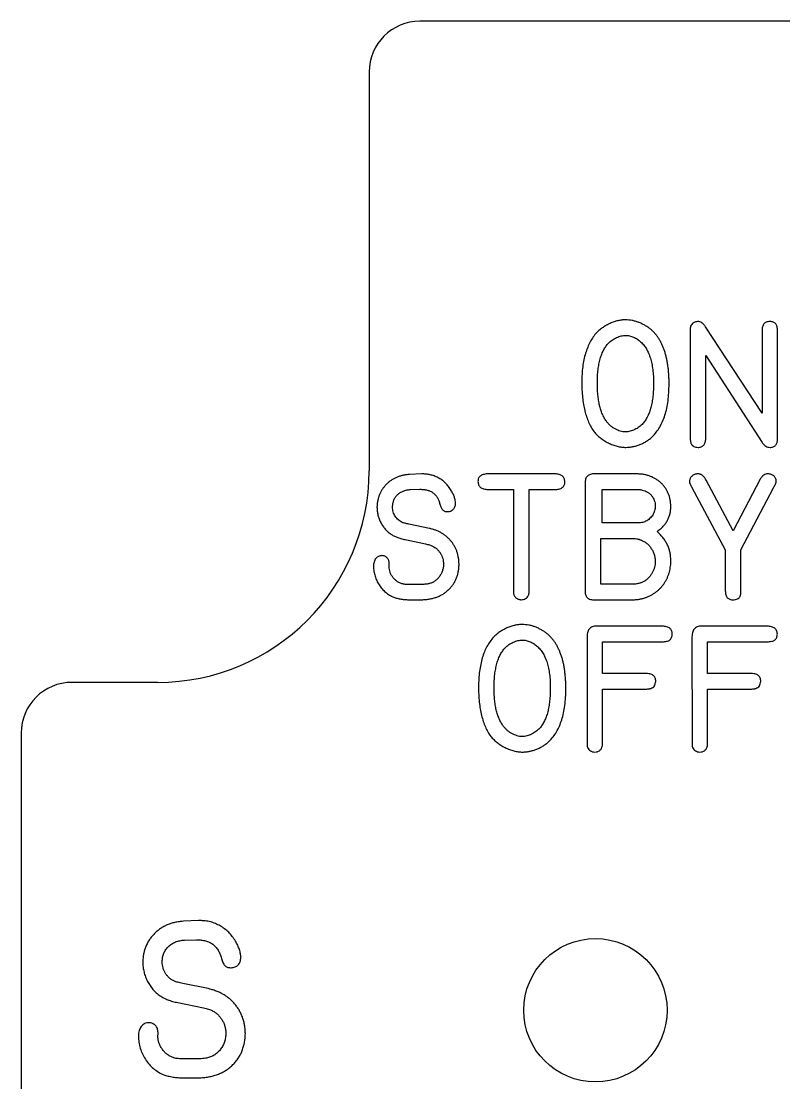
# Model space of a CAD drawing. Header units: inches. Extents: x 0.03 to 5.72, y 0.03 to 2.97.
# Drawn here: x 0.031 to 0.933, y 1.714 to 2.969 of the extents above; entities that cross this region are included whole.
import ezdxf

# ---------------------------------------------------------------- set-up
doc = ezdxf.new("R2010")
doc.units = ezdxf.units.IN
doc.header["$MEASUREMENT"] = 0

msp = doc.modelspace()

# ---------------------------------------------------------------- linework, layer by layer
at = {"color": 7, "linetype": 'Continuous', "lineweight": 25}
for p, q in [((5.2475, 2.9688), (0.5025, 2.9688)), ((0.4425, 2.9087), (0.4425, 2.4375)), ((0.7456, 2.6159), (0.7456, 2.6159)), ((0.7456, 2.5975), (0.7456, 2.5975)), ((0.8222, 2.6023), (0.8222, 2.4771)), ((0.907, 2.5055), (0.8403, 2.6075)), ((0.907, 2.6019), (0.907, 2.5055)), ((0.9254, 2.4755), (0.9254, 2.6027)), ((0.8406, 2.4757), (0.8406, 2.5737)), ((0.8406, 2.5737), (0.907, 2.471)), ((0.5047, 2.4338), (0.4903, 2.4331)), ((0.506, 2.4338), (0.5047, 2.4338)), ((0.6622, 2.4338), (0.5842, 2.4338)), ((0.7596, 2.4338), (0.7093, 2.4338)), ((0.6979, 2.4225), (0.6979, 2.2969)), ((0.8727, 2.3666), (0.8408, 2.4266)), ((0.9049, 2.4275), (0.8727, 2.3666)), ((0.4914, 2.4153), (0.5026, 2.4156)), ((0.5026, 2.4156), (0.5038, 2.4156)), ((0.5831, 2.4154), (0.6133, 2.4155)), ((0.6133, 2.4155), (0.6133, 2.2976)), ((0.6316, 2.2964), (0.6316, 2.4155)), ((0.6316, 2.4155), (0.6616, 2.4155)), ((0.718, 2.3759), (0.718, 2.4155)), ((0.718, 2.4155), (0.7576, 2.4155)), ((0.8233, 2.4193), (0.8238, 2.4184)), ((0.8238, 2.4184), (0.8636, 2.344)), ((0.8819, 2.344), (0.9206, 2.4175)), ((0.9206, 2.4175), (0.921, 2.4182)), ((0.5137, 2.3695), (0.4896, 2.3744)), ((0.758, 2.3759), (0.718, 2.3759)), ((0.4851, 2.3562), (0.5091, 2.3511)), ((0.7165, 2.3035), (0.7165, 2.3575)), ((0.7165, 2.3575), (0.7527, 2.3575)), ((0.8636, 2.344), (0.8636, 2.2955)), ((0.8819, 2.2962), (0.8819, 2.344)), ((0.4663, 2.3261), (0.4663, 2.3279)), ((0.5038, 2.3031), (0.4905, 2.3031)), ((0.7506, 2.3035), (0.7165, 2.3035)), ((0.4903, 2.2851), (0.5048, 2.2851)), ((0.7095, 2.2851), (0.7509, 2.2851)), ((0.6236, 2.2559), (0.6236, 2.2559)), ((0.7891, 2.2538), (0.7133, 2.2538)), ((0.9132, 2.2538), (0.8374, 2.2538)), ((0.6236, 2.2375), (0.6236, 2.2375)), ((0.7001, 2.2414), (0.7001, 2.1172)), ((0.7185, 2.198), (0.7185, 2.2355)), ((0.7185, 2.2355), (0.7891, 2.2355)), ((0.8242, 2.2414), (0.8243, 2.1172)), ((0.8426, 2.198), (0.8426, 2.2355)), ((0.8426, 2.2355), (0.9132, 2.2355)), ((0.7688, 2.198), (0.7185, 2.198)), ((0.8929, 2.198), (0.8426, 2.198)), ((0.1925, 2.1875), (0.0912, 2.1875)), ((0.7185, 2.1172), (0.7185, 2.1796)), ((0.7185, 2.1796), (0.7681, 2.1796)), ((0.8426, 2.1172), (0.8426, 2.1796)), ((0.8426, 2.1796), (0.8922, 2.1796)), ((0.0312, 2.1275), (0.0312, 0.8725)), ((0.2409, 1.906), (0.2229, 1.9052)), ((0.2426, 1.906), (0.2409, 1.906)), ((0.2244, 1.8829), (0.2384, 1.8832)), ((0.2384, 1.8832), (0.2398, 1.8832)), ((0.2523, 1.8256), (0.2221, 1.8318)), ((0.2165, 1.8091), (0.2466, 1.8027)), ((0.193, 1.7714), (0.193, 1.7736)), ((0.2399, 1.7426), (0.2232, 1.7426)), ((0.2229, 1.7202), (0.2411, 1.7202))]:
    msp.add_line(p, q, dxfattribs=at)
msp.add_circle((0.71, 1.8), 0.0847, dxfattribs=at)
for centre, radius, start, end in [((0.5025, 2.9087), 0.06, 90, 180), ((0.1925, 2.4375), 0.25, 270, 0), ((0.0912, 2.1275), 0.06, 90, 180)]:
    msp.add_arc(centre, radius, start, end, dxfattribs=at)
for points, knots in [([(0.7456, 2.6159), (0.7441, 2.6158), (0.7411, 2.6157), (0.7366, 2.6149), (0.732, 2.6136), (0.7275, 2.6118), (0.7231, 2.6096), (0.719, 2.6071), (0.7151, 2.6042), (0.7128, 2.6021), (0.7116, 2.601)], [0, 0, 0, 0, 0.1189, 0.238815, 0.363412, 0.491768, 0.621792, 0.748494, 0.874822, 1, 1, 1, 1]), ([(0.7752, 2.6049), (0.7741, 2.6057), (0.7719, 2.6074), (0.7684, 2.6095), (0.7648, 2.6114), (0.761, 2.613), (0.7572, 2.6143), (0.7533, 2.6152), (0.7495, 2.6157), (0.7469, 2.6158), (0.7456, 2.6159)], [0, 0, 0, 0, 0.128897, 0.256024, 0.383031, 0.510763, 0.636864, 0.759967, 0.880017, 1, 1, 1, 1]), ([(0.8308, 2.6138), (0.8299, 2.6137), (0.8281, 2.6136), (0.8257, 2.6123), (0.8237, 2.6107), (0.823, 2.6091), (0.8226, 2.6084)], [0, 0, 0, 0, 0.257226, 0.515442, 0.763924, 1, 1, 1, 1]), ([(0.8403, 2.6075), (0.84, 2.608), (0.8392, 2.6091), (0.8381, 2.6105), (0.8369, 2.6116), (0.8355, 2.6127), (0.8334, 2.6137), (0.8317, 2.6138), (0.8308, 2.6138)], [0, 0, 0, 0, 0.169217, 0.3203, 0.451757, 0.567066, 0.78044, 1, 1, 1, 1]), ([(0.9163, 2.6138), (0.9155, 2.6138), (0.9141, 2.6138), (0.9121, 2.6133), (0.9104, 2.6124), (0.9091, 2.6112), (0.9081, 2.6095), (0.9074, 2.6074), (0.9071, 2.6048), (0.907, 2.6029), (0.907, 2.6019)], [0, 0, 0, 0, 0.130999, 0.246717, 0.350533, 0.449564, 0.555403, 0.679484, 0.826682, 1, 1, 1, 1]), ([(0.9254, 2.6027), (0.9254, 2.6036), (0.9253, 2.6053), (0.9249, 2.6077), (0.9243, 2.6097), (0.9233, 2.6113), (0.9219, 2.6125), (0.9203, 2.6134), (0.9184, 2.6138), (0.917, 2.6138), (0.9163, 2.6138)], [0, 0, 0, 0, 0.16208, 0.304988, 0.429155, 0.54241, 0.64608, 0.754429, 0.869073, 1, 1, 1, 1]), ([(0.7116, 2.601), (0.7102, 2.5993), (0.7073, 2.5958), (0.7038, 2.5899), (0.7007, 2.5835), (0.6982, 2.5763), (0.6963, 2.5686), (0.6949, 2.5604), (0.6941, 2.5516), (0.694, 2.5455), (0.6939, 2.5425)], [0, 0, 0, 0, 0.105705, 0.215134, 0.329018, 0.449631, 0.576639, 0.710541, 0.851416, 1, 1, 1, 1]), ([(0.7255, 2.5884), (0.7262, 2.589), (0.7275, 2.5903), (0.7298, 2.5921), (0.7323, 2.5936), (0.7349, 2.595), (0.7377, 2.596), (0.7404, 2.5969), (0.743, 2.5974), (0.7448, 2.5975), (0.7456, 2.5975)], [0, 0, 0, 0, 0.123362, 0.249717, 0.37865, 0.511599, 0.64377, 0.76903, 0.886766, 1, 1, 1, 1]), ([(0.7456, 2.5975), (0.7464, 2.5975), (0.7479, 2.5974), (0.7502, 2.597), (0.7526, 2.5963), (0.7558, 2.5951), (0.7596, 2.5932), (0.7623, 2.591), (0.7635, 2.59)], [0, 0, 0, 0, 0.11376, 0.233218, 0.356799, 0.48809, 0.749531, 1, 1, 1, 1]), ([(0.7971, 2.5399), (0.7971, 2.5418), (0.7971, 2.5455), (0.7968, 2.551), (0.7964, 2.5563), (0.7958, 2.5613), (0.7951, 2.5661), (0.7941, 2.5707), (0.793, 2.5751), (0.7917, 2.5793), (0.7903, 2.5832), (0.7887, 2.587), (0.7869, 2.5905), (0.7849, 2.5938), (0.7827, 2.5969), (0.7804, 2.5998), (0.7779, 2.6025), (0.7761, 2.6041), (0.7752, 2.6049)], [0, 0, 0, 0, 0.0804244, 0.1577113, 0.2319715, 0.3037251, 0.3726848, 0.4389077, 0.5029624, 0.5646746, 0.624091, 0.6813894, 0.737383, 0.7916882, 0.8451799, 0.8974877, 0.9488854, 1, 1, 1, 1]), ([(0.8226, 2.6084), (0.8225, 2.608), (0.8223, 2.6074), (0.8222, 2.6062), (0.8222, 2.6045), (0.8222, 2.6031), (0.8222, 2.6023)], [0, 0, 0, 0, 0.164011, 0.339607, 0.5985, 1, 1, 1, 1]), ([(0.7123, 2.542), (0.7123, 2.5446), (0.7124, 2.5495), (0.713, 2.5568), (0.7141, 2.5635), (0.7156, 2.5697), (0.7174, 2.5753), (0.7197, 2.5804), (0.7223, 2.5847), (0.7244, 2.5872), (0.7255, 2.5884)], [0, 0, 0, 0, 0.156125, 0.302877, 0.440322, 0.56978, 0.690666, 0.801587, 0.904038, 1, 1, 1, 1]), ([(0.7635, 2.59), (0.7648, 2.5887), (0.7673, 2.5861), (0.7704, 2.5815), (0.773, 2.5763), (0.7752, 2.5705), (0.7768, 2.564), (0.7779, 2.5569), (0.7787, 2.5492), (0.7787, 2.5438), (0.7787, 2.5411)], [0, 0, 0, 0, 0.1008649, 0.2051401, 0.3147537, 0.4327349, 0.5589265, 0.6946525, 0.8414737, 1, 1, 1, 1]), ([(0.6939, 2.5425), (0.6939, 2.5393), (0.694, 2.5332), (0.6947, 2.5244), (0.6958, 2.5161), (0.6974, 2.5085), (0.6994, 2.5014), (0.7019, 2.4949), (0.7048, 2.489), (0.7072, 2.4854), (0.7084, 2.4837)], [0, 0, 0, 0, 0.153124, 0.297158, 0.432037, 0.559346, 0.678717, 0.790963, 0.898004, 1, 1, 1, 1]), ([(0.723, 2.496), (0.7221, 2.4974), (0.7203, 2.5001), (0.7181, 2.5046), (0.7162, 2.5096), (0.7148, 2.515), (0.7137, 2.521), (0.7129, 2.5275), (0.7124, 2.5345), (0.7123, 2.5395), (0.7123, 2.542)], [0, 0, 0, 0, 0.100044, 0.204357, 0.314658, 0.431428, 0.557026, 0.692898, 0.840874, 1, 1, 1, 1]), ([(0.7787, 2.5411), (0.7787, 2.5384), (0.7786, 2.5332), (0.7781, 2.5257), (0.7771, 2.5188), (0.7758, 2.5126), (0.774, 2.507), (0.7719, 2.5019), (0.7693, 2.4973), (0.7672, 2.4946), (0.7662, 2.4933)], [0, 0, 0, 0, 0.1611741, 0.3098642, 0.4466767, 0.5722175, 0.6885582, 0.7978868, 0.9013973, 1, 1, 1, 1]), ([(0.7774, 2.4779), (0.779, 2.4796), (0.7822, 2.4831), (0.7862, 2.4891), (0.7897, 2.4959), (0.7924, 2.5033), (0.7945, 2.5115), (0.796, 2.5203), (0.7969, 2.5299), (0.797, 2.5365), (0.7971, 2.5399)], [0, 0, 0, 0, 0.104917, 0.212948, 0.325254, 0.443443, 0.569143, 0.703178, 0.846557, 1, 1, 1, 1]), ([(0.7456, 2.4835), (0.7446, 2.4835), (0.7425, 2.4836), (0.7394, 2.4844), (0.7363, 2.4854), (0.7333, 2.4869), (0.7303, 2.4887), (0.7276, 2.4909), (0.7252, 2.4933), (0.7237, 2.4951), (0.723, 2.496)], [0, 0, 0, 0, 0.116304, 0.233863, 0.354988, 0.482525, 0.612268, 0.740399, 0.869415, 1, 1, 1, 1]), ([(0.7662, 2.4933), (0.7655, 2.4926), (0.7642, 2.4912), (0.7618, 2.4893), (0.7593, 2.4876), (0.7566, 2.4862), (0.7539, 2.4851), (0.7511, 2.4842), (0.7483, 2.4836), (0.7465, 2.4835), (0.7456, 2.4835)], [0, 0, 0, 0, 0.125983, 0.2526002, 0.3820702, 0.5136808, 0.6424416, 0.765615, 0.8850699, 1, 1, 1, 1]), ([(0.7084, 2.4837), (0.7095, 2.4824), (0.7118, 2.4797), (0.7159, 2.4763), (0.7204, 2.4731), (0.7253, 2.4703), (0.7304, 2.4681), (0.7356, 2.4665), (0.7408, 2.4654), (0.7443, 2.4652), (0.7461, 2.4651)], [0, 0, 0, 0, 0.121113, 0.243963, 0.369981, 0.501105, 0.632263, 0.757497, 0.880131, 1, 1, 1, 1]), ([(0.7461, 2.4651), (0.7474, 2.4652), (0.7502, 2.4653), (0.7544, 2.466), (0.7586, 2.467), (0.7627, 2.4685), (0.7668, 2.4703), (0.7705, 2.4725), (0.7742, 2.475), (0.7763, 2.4769), (0.7774, 2.4779)], [0, 0, 0, 0, 0.118981, 0.240318, 0.364646, 0.49276, 0.622125, 0.749523, 0.874592, 1, 1, 1, 1]), ([(0.8222, 2.4771), (0.8222, 2.4762), (0.8222, 2.4745), (0.8223, 2.4724), (0.8226, 2.4709), (0.8229, 2.4701), (0.8231, 2.4697)], [0, 0, 0, 0, 0.379232, 0.640476, 0.832404, 1, 1, 1, 1]), ([(0.8313, 2.4651), (0.832, 2.4652), (0.8333, 2.4652), (0.8352, 2.4658), (0.8368, 2.4666), (0.8381, 2.4678), (0.8392, 2.4694), (0.8399, 2.4712), (0.8404, 2.4734), (0.8405, 2.4749), (0.8406, 2.4757)], [0, 0, 0, 0, 0.13213, 0.251966, 0.362464, 0.472906, 0.585187, 0.708511, 0.845513, 1, 1, 1, 1]), ([(0.9165, 2.4651), (0.9172, 2.4652), (0.9185, 2.4652), (0.9203, 2.4657), (0.9218, 2.4665), (0.9231, 2.4677), (0.9241, 2.4692), (0.9248, 2.471), (0.9252, 2.4732), (0.9253, 2.4747), (0.9254, 2.4755)], [0, 0, 0, 0, 0.129823, 0.246796, 0.357906, 0.465733, 0.578613, 0.704189, 0.842964, 1, 1, 1, 1]), ([(0.8231, 2.4697), (0.8235, 2.469), (0.8244, 2.4677), (0.8264, 2.4663), (0.8287, 2.4653), (0.8304, 2.4652), (0.8313, 2.4651)], [0, 0, 0, 0, 0.247683, 0.484068, 0.729372, 1, 1, 1, 1]), ([(0.907, 2.471), (0.9077, 2.4701), (0.9089, 2.4684), (0.9113, 2.4665), (0.9138, 2.4653), (0.9156, 2.4652), (0.9165, 2.4651)], [0, 0, 0, 0, 0.290623, 0.542214, 0.774801, 1, 1, 1, 1]), ([(0.5395, 2.4144), (0.5385, 2.4159), (0.5367, 2.4189), (0.5332, 2.4227), (0.5294, 2.4261), (0.5251, 2.4288), (0.5206, 2.431), (0.5159, 2.4326), (0.511, 2.4336), (0.5076, 2.4337), (0.506, 2.4338)], [0, 0, 0, 0, 0.131003, 0.257622, 0.382066, 0.507094, 0.631272, 0.753387, 0.87528, 1, 1, 1, 1]), ([(0.5842, 2.4338), (0.5832, 2.4338), (0.5812, 2.4338), (0.5785, 2.4334), (0.5763, 2.4327), (0.5744, 2.4318), (0.5729, 2.4305), (0.5718, 2.4289), (0.5713, 2.427), (0.5712, 2.4257), (0.5712, 2.425)], [0, 0, 0, 0, 0.1740471, 0.3237771, 0.4555773, 0.5693093, 0.6753455, 0.7768849, 0.8824293, 1, 1, 1, 1]), ([(0.6738, 2.4243), (0.6738, 2.425), (0.6737, 2.4265), (0.6731, 2.4284), (0.6722, 2.4301), (0.6709, 2.4315), (0.6692, 2.4325), (0.6672, 2.4333), (0.6648, 2.4337), (0.6631, 2.4338), (0.6622, 2.4338)], [0, 0, 0, 0, 0.1308293, 0.2473485, 0.357249, 0.465448, 0.5775822, 0.7024959, 0.8410474, 1, 1, 1, 1]), ([(0.7093, 2.4338), (0.7084, 2.4338), (0.7067, 2.4338), (0.7042, 2.4334), (0.7022, 2.4325), (0.7004, 2.4313), (0.6992, 2.4296), (0.6983, 2.4276), (0.6979, 2.4252), (0.6979, 2.4234), (0.6979, 2.4225)], [0, 0, 0, 0, 0.148383, 0.278061, 0.393824, 0.500926, 0.609061, 0.723923, 0.853601, 1, 1, 1, 1]), ([(0.7992, 2.3958), (0.7991, 2.3971), (0.799, 2.3998), (0.7984, 2.4036), (0.7975, 2.4073), (0.7962, 2.4108), (0.7946, 2.4141), (0.7927, 2.4172), (0.7905, 2.4202), (0.7879, 2.4229), (0.785, 2.4254), (0.782, 2.4275), (0.7787, 2.4294), (0.7753, 2.431), (0.7716, 2.4321), (0.7678, 2.4331), (0.7638, 2.4336), (0.761, 2.4337), (0.7596, 2.4338)], [0, 0, 0, 0, 0.065667, 0.129271, 0.190795, 0.251478, 0.311279, 0.370829, 0.430761, 0.492448, 0.554243, 0.615247, 0.676077, 0.737571, 0.800409, 0.864501, 0.931168, 1, 1, 1, 1]), ([(0.8309, 2.4338), (0.8303, 2.4338), (0.829, 2.4337), (0.8273, 2.4332), (0.8256, 2.4324), (0.8242, 2.4313), (0.823, 2.43), (0.822, 2.4285), (0.8215, 2.4268), (0.8214, 2.4256), (0.8213, 2.425)], [0, 0, 0, 0, 0.132796, 0.2582929, 0.3824844, 0.5087778, 0.6324434, 0.7511226, 0.8736272, 1, 1, 1, 1]), ([(0.8408, 2.4266), (0.8404, 2.4272), (0.8398, 2.4283), (0.8387, 2.4299), (0.8375, 2.4311), (0.8363, 2.4322), (0.835, 2.433), (0.8337, 2.4336), (0.8323, 2.4338), (0.8314, 2.4338), (0.8309, 2.4338)], [0, 0, 0, 0, 0.159728, 0.306464, 0.438866, 0.560897, 0.675132, 0.783553, 0.89021, 1, 1, 1, 1]), ([(0.9141, 2.4338), (0.9132, 2.4338), (0.9114, 2.4338), (0.9089, 2.4325), (0.9066, 2.4304), (0.9055, 2.4285), (0.9049, 2.4275)], [0, 0, 0, 0, 0.227391, 0.450865, 0.703928, 1, 1, 1, 1]), ([(0.9237, 2.4252), (0.9237, 2.4258), (0.9236, 2.427), (0.923, 2.4286), (0.9222, 2.4301), (0.9209, 2.4314), (0.9195, 2.4325), (0.9179, 2.4332), (0.916, 2.4337), (0.9148, 2.4338), (0.9141, 2.4338)], [0, 0, 0, 0, 0.126872, 0.245839, 0.362914, 0.484015, 0.609723, 0.733702, 0.862125, 1, 1, 1, 1]), ([(0.4903, 2.4331), (0.4889, 2.433), (0.4862, 2.4328), (0.4823, 2.432), (0.4785, 2.4311), (0.475, 2.4298), (0.4716, 2.4281), (0.4685, 2.4262), (0.4655, 2.424), (0.4628, 2.4215), (0.4603, 2.4187), (0.4581, 2.4158), (0.4563, 2.4126), (0.4547, 2.4093), (0.4535, 2.4059), (0.4526, 2.4022), (0.452, 2.3984), (0.4519, 2.3958), (0.4518, 2.3945)], [0, 0, 0, 0, 0.068381, 0.134233, 0.198524, 0.260693, 0.321999, 0.383071, 0.443897, 0.505669, 0.56708, 0.627587, 0.687368, 0.747729, 0.80835, 0.870166, 0.934001, 1, 1, 1, 1]), ([(0.5712, 2.425), (0.5713, 2.4242), (0.5713, 2.4228), (0.5719, 2.4208), (0.5728, 2.4191), (0.5742, 2.4178), (0.5759, 2.4167), (0.578, 2.416), (0.5804, 2.4155), (0.5821, 2.4155), (0.5831, 2.4154)], [0, 0, 0, 0, 0.129367, 0.244583, 0.353255, 0.461557, 0.575019, 0.700289, 0.84096, 1, 1, 1, 1]), ([(0.6616, 2.4155), (0.6625, 2.4155), (0.6643, 2.4155), (0.6669, 2.4159), (0.669, 2.4165), (0.6708, 2.4175), (0.6722, 2.4188), (0.6732, 2.4204), (0.6738, 2.4222), (0.6738, 2.4236), (0.6738, 2.4243)], [0, 0, 0, 0, 0.168067, 0.3138728, 0.4434587, 0.5574054, 0.6646414, 0.7679706, 0.8780259, 1, 1, 1, 1]), ([(0.8213, 2.425), (0.8213, 2.4246), (0.8213, 2.4239), (0.8215, 2.423), (0.8218, 2.4223), (0.8223, 2.4215), (0.8227, 2.4205), (0.8231, 2.4197), (0.8233, 2.4193)], [0, 0, 0, 0, 0.180621, 0.344202, 0.441827, 0.584311, 0.771976, 1, 1, 1, 1]), ([(0.9222, 2.4202), (0.9226, 2.4211), (0.9235, 2.4226), (0.9236, 2.4244), (0.9237, 2.4252)], [0, 0, 0, 0, 0.540897, 1, 1, 1, 1]), ([(0.4702, 2.3949), (0.4703, 2.3963), (0.4705, 2.399), (0.4717, 2.4029), (0.4735, 2.4065), (0.4761, 2.4094), (0.4792, 2.4119), (0.4829, 2.4137), (0.487, 2.415), (0.4899, 2.4152), (0.4914, 2.4153)], [0, 0, 0, 0, 0.129699, 0.250963, 0.369076, 0.488549, 0.609183, 0.731673, 0.861054, 1, 1, 1, 1]), ([(0.5038, 2.4156), (0.5052, 2.4155), (0.5081, 2.4154), (0.5121, 2.4145), (0.5157, 2.413), (0.5188, 2.411), (0.5215, 2.4083), (0.5237, 2.405), (0.5254, 2.4012), (0.5261, 2.3983), (0.5265, 2.3969)], [0, 0, 0, 0, 0.136644, 0.262932, 0.380987, 0.495106, 0.610496, 0.730734, 0.859322, 1, 1, 1, 1]), ([(0.5446, 2.3989), (0.5445, 2.4001), (0.5444, 2.4026), (0.5433, 2.4065), (0.5417, 2.4105), (0.5402, 2.4131), (0.5395, 2.4144)], [0, 0, 0, 0, 0.2144989, 0.4595538, 0.7249677, 1, 1, 1, 1]), ([(0.7576, 2.4155), (0.7585, 2.4155), (0.76, 2.4154), (0.7621, 2.4154), (0.7638, 2.4152), (0.7649, 2.4149), (0.7654, 2.4148)], [0, 0, 0, 0, 0.340016, 0.590445, 0.793003, 1, 1, 1, 1]), ([(0.7654, 2.4148), (0.7665, 2.4145), (0.7687, 2.4139), (0.7716, 2.4125), (0.7743, 2.4105), (0.7765, 2.4081), (0.7784, 2.4054), (0.7797, 2.4024), (0.7806, 2.3992), (0.7807, 2.3969), (0.7808, 2.3958)], [0, 0, 0, 0, 0.128681, 0.251034, 0.374146, 0.498555, 0.623226, 0.746242, 0.870073, 1, 1, 1, 1]), ([(0.921, 2.4182), (0.9213, 2.4187), (0.9217, 2.4193), (0.9221, 2.42), (0.9222, 2.4202)], [0, 0, 0, 0, 0.684683, 1, 1, 1, 1]), ([(0.5265, 2.3969), (0.5267, 2.3962), (0.5271, 2.395), (0.5279, 2.3934), (0.5288, 2.3921), (0.5299, 2.391), (0.5311, 2.3901), (0.5324, 2.3895), (0.5339, 2.3892), (0.5349, 2.3892), (0.5355, 2.3893)], [0, 0, 0, 0, 0.154021, 0.293256, 0.417897, 0.536847, 0.646879, 0.75929, 0.876961, 1, 1, 1, 1]), ([(0.5355, 2.3893), (0.5361, 2.3893), (0.5374, 2.3894), (0.5392, 2.3899), (0.5408, 2.3908), (0.5421, 2.3919), (0.5432, 2.3934), (0.544, 2.395), (0.5445, 2.3969), (0.5446, 2.3982), (0.5446, 2.3989)], [0, 0, 0, 0, 0.13088, 0.253124, 0.37161, 0.491676, 0.612369, 0.734709, 0.86264, 1, 1, 1, 1]), ([(0.4518, 2.3945), (0.4519, 2.3929), (0.4521, 2.3897), (0.4529, 2.3851), (0.4543, 2.3806), (0.4562, 2.3763), (0.4586, 2.3723), (0.4614, 2.3686), (0.4646, 2.3654), (0.467, 2.3636), (0.4682, 2.3627)], [0, 0, 0, 0, 0.127451, 0.254033, 0.379918, 0.507431, 0.633941, 0.756921, 0.878241, 1, 1, 1, 1]), ([(0.4817, 2.3764), (0.4809, 2.3769), (0.4793, 2.3777), (0.477, 2.3794), (0.475, 2.3814), (0.4733, 2.3837), (0.472, 2.3862), (0.471, 2.389), (0.4704, 2.3919), (0.4703, 2.3939), (0.4702, 2.3949)], [0, 0, 0, 0, 0.121612, 0.242447, 0.362945, 0.488851, 0.614853, 0.740468, 0.867254, 1, 1, 1, 1]), ([(0.7808, 2.3958), (0.7808, 2.3948), (0.7807, 2.393), (0.7801, 2.3902), (0.7791, 2.3876), (0.7778, 2.3851), (0.7761, 2.3829), (0.7742, 2.3809), (0.7719, 2.3792), (0.7703, 2.3783), (0.7694, 2.3778)], [0, 0, 0, 0, 0.127249, 0.251184, 0.374446, 0.499025, 0.623972, 0.747411, 0.872057, 1, 1, 1, 1]), ([(0.783, 2.3657), (0.7843, 2.3667), (0.7868, 2.3686), (0.7902, 2.3718), (0.793, 2.3752), (0.7953, 2.3789), (0.7971, 2.3828), (0.7983, 2.3869), (0.7991, 2.3913), (0.7991, 2.3943), (0.7992, 2.3958)], [0, 0, 0, 0, 0.135811, 0.265483, 0.389379, 0.51051, 0.62995, 0.749404, 0.87281, 1, 1, 1, 1]), ([(0.4896, 2.3744), (0.4888, 2.3746), (0.4873, 2.3749), (0.4852, 2.3754), (0.4834, 2.3759), (0.4823, 2.3763), (0.4817, 2.3764)], [0, 0, 0, 0, 0.302919, 0.569251, 0.801778, 1, 1, 1, 1]), ([(0.7694, 2.3778), (0.7687, 2.3775), (0.7672, 2.3768), (0.7647, 2.3762), (0.7616, 2.3759), (0.7593, 2.3759), (0.758, 2.3759)], [0, 0, 0, 0, 0.204341, 0.4182, 0.670963, 1, 1, 1, 1]), ([(0.4682, 2.3627), (0.4693, 2.362), (0.4717, 2.3605), (0.4756, 2.3588), (0.4802, 2.3573), (0.4834, 2.3566), (0.4851, 2.3562)], [0, 0, 0, 0, 0.216027, 0.452166, 0.713427, 1, 1, 1, 1]), ([(0.5488, 2.327), (0.5488, 2.3283), (0.5487, 2.3309), (0.5482, 2.3347), (0.5474, 2.3384), (0.5464, 2.3419), (0.545, 2.3453), (0.5434, 2.3485), (0.5415, 2.3516), (0.5393, 2.3545), (0.5368, 2.3572), (0.5342, 2.3597), (0.5313, 2.362), (0.5282, 2.364), (0.5248, 2.3657), (0.5213, 2.3672), (0.5176, 2.3685), (0.515, 2.3691), (0.5137, 2.3695)], [0, 0, 0, 0, 0.0659948, 0.1302618, 0.1926762, 0.254053, 0.3141514, 0.3745575, 0.4352648, 0.4962097, 0.5574126, 0.6181872, 0.6790314, 0.7407757, 0.8031316, 0.8667687, 0.9323776, 1, 1, 1, 1]), ([(0.7992, 2.3306), (0.7991, 2.3323), (0.7991, 2.3356), (0.7984, 2.3404), (0.7972, 2.345), (0.7955, 2.3494), (0.7933, 2.3536), (0.7904, 2.3577), (0.787, 2.3618), (0.7844, 2.3644), (0.783, 2.3657)], [0, 0, 0, 0, 0.126502, 0.247629, 0.365751, 0.481467, 0.59963, 0.724371, 0.857897, 1, 1, 1, 1]), ([(0.5091, 2.3511), (0.51, 2.3509), (0.5116, 2.3506), (0.5139, 2.35), (0.5159, 2.3494), (0.517, 2.3489), (0.5176, 2.3486)], [0, 0, 0, 0, 0.302411, 0.568123, 0.800631, 1, 1, 1, 1]), ([(0.5176, 2.3486), (0.5185, 2.3481), (0.5203, 2.347), (0.5229, 2.345), (0.525, 2.3426), (0.527, 2.3399), (0.5284, 2.3369), (0.5296, 2.3338), (0.5303, 2.3305), (0.5304, 2.3283), (0.5305, 2.3272)], [0, 0, 0, 0, 0.1225702, 0.2441737, 0.3669659, 0.4932332, 0.6203127, 0.7460034, 0.8716941, 1, 1, 1, 1]), ([(0.7527, 2.3575), (0.7538, 2.3575), (0.7557, 2.3575), (0.7583, 2.3573), (0.7606, 2.3569), (0.762, 2.3564), (0.7627, 2.3561)], [0, 0, 0, 0, 0.322645, 0.563922, 0.776816, 1, 1, 1, 1]), ([(0.7627, 2.3561), (0.764, 2.3556), (0.7666, 2.3546), (0.77, 2.3524), (0.7732, 2.3496), (0.7758, 2.3463), (0.778, 2.3427), (0.7796, 2.3388), (0.7806, 2.3346), (0.7807, 2.3318), (0.7808, 2.3304)], [0, 0, 0, 0, 0.1240447, 0.2455679, 0.3685762, 0.4948638, 0.6221247, 0.747201, 0.8721843, 1, 1, 1, 1]), ([(0.4577, 2.3373), (0.4569, 2.3372), (0.4555, 2.3371), (0.4536, 2.3364), (0.4518, 2.3353), (0.4504, 2.3338), (0.4492, 2.3319), (0.4483, 2.3297), (0.4478, 2.3272), (0.4477, 2.3255), (0.4477, 2.3245)], [0, 0, 0, 0, 0.118909, 0.232606, 0.342759, 0.45914, 0.581235, 0.710433, 0.847594, 1, 1, 1, 1]), ([(0.4663, 2.3279), (0.4663, 2.3285), (0.4662, 2.3298), (0.4657, 2.3316), (0.4649, 2.3332), (0.4639, 2.3346), (0.4626, 2.3357), (0.4611, 2.3366), (0.4594, 2.3371), (0.4583, 2.3372), (0.4577, 2.3373)], [0, 0, 0, 0, 0.138166, 0.267374, 0.391592, 0.514994, 0.635999, 0.752353, 0.874042, 1, 1, 1, 1]), ([(0.4477, 2.3245), (0.4478, 2.3226), (0.448, 2.3187), (0.4494, 2.313), (0.4514, 2.3076), (0.4543, 2.3026), (0.4577, 2.2979), (0.4618, 2.2939), (0.4665, 2.2905), (0.4699, 2.2889), (0.4717, 2.288)], [0, 0, 0, 0, 0.127253, 0.252347, 0.376096, 0.502812, 0.62837, 0.751743, 0.874653, 1, 1, 1, 1]), ([(0.4661, 2.3241), (0.4661, 2.3243), (0.4661, 2.325), (0.4662, 2.3256), (0.4663, 2.3261)], [0, 0, 0, 0, 0.337311, 1, 1, 1, 1]), ([(0.4813, 2.304), (0.4803, 2.3044), (0.4782, 2.3051), (0.4754, 2.3069), (0.4728, 2.3091), (0.4705, 2.3117), (0.4686, 2.3146), (0.4672, 2.3177), (0.4664, 2.3208), (0.4662, 2.323), (0.4661, 2.3241)], [0, 0, 0, 0, 0.123948, 0.246904, 0.372712, 0.502718, 0.632605, 0.757367, 0.878576, 1, 1, 1, 1]), ([(0.5048, 2.2851), (0.5064, 2.2852), (0.5095, 2.2853), (0.5141, 2.286), (0.5184, 2.2869), (0.5225, 2.2882), (0.5263, 2.2899), (0.53, 2.2918), (0.5334, 2.2942), (0.5365, 2.2969), (0.5393, 2.2998), (0.5418, 2.303), (0.5439, 2.3065), (0.5456, 2.3101), (0.547, 2.314), (0.548, 2.3181), (0.5487, 2.3225), (0.5488, 2.3255), (0.5488, 2.327)], [0, 0, 0, 0, 0.070174, 0.1377999, 0.202503, 0.2659365, 0.3270388, 0.3876585, 0.4477824, 0.5084636, 0.568977, 0.6279244, 0.6870269, 0.7463526, 0.8063354, 0.8684734, 0.932872, 1, 1, 1, 1]), ([(0.5305, 2.3272), (0.5304, 2.3258), (0.5303, 2.3231), (0.5292, 2.3193), (0.5277, 2.3156), (0.5256, 2.3123), (0.523, 2.3093), (0.5201, 2.3069), (0.5168, 2.3051), (0.5144, 2.3043), (0.5131, 2.304)], [0, 0, 0, 0, 0.131369, 0.258837, 0.384038, 0.511975, 0.637825, 0.758189, 0.87814, 1, 1, 1, 1]), ([(0.7808, 2.3304), (0.7807, 2.3292), (0.7806, 2.3268), (0.7799, 2.3233), (0.7788, 2.3199), (0.7772, 2.3167), (0.7752, 2.3137), (0.773, 2.311), (0.7704, 2.3086), (0.7684, 2.3073), (0.7674, 2.3067)], [0, 0, 0, 0, 0.126585, 0.2506146, 0.3757967, 0.5024635, 0.6283516, 0.7518533, 0.8750403, 1, 1, 1, 1]), ([(0.7683, 2.2873), (0.7694, 2.2877), (0.7717, 2.2886), (0.775, 2.2901), (0.7781, 2.2918), (0.781, 2.2937), (0.7838, 2.2959), (0.7863, 2.2982), (0.7886, 2.3008), (0.7908, 2.3036), (0.7927, 2.3065), (0.7944, 2.3096), (0.7958, 2.3128), (0.797, 2.3161), (0.7979, 2.3196), (0.7986, 2.3231), (0.7991, 2.3268), (0.7991, 2.3293), (0.7992, 2.3306)], [0, 0, 0, 0, 0.064827, 0.12781, 0.190041, 0.251426, 0.31205, 0.372678, 0.433337, 0.495205, 0.557063, 0.619022, 0.679985, 0.742095, 0.804314, 0.868424, 0.932975, 1, 1, 1, 1]), ([(0.4905, 2.3031), (0.4895, 2.3031), (0.4878, 2.3031), (0.4853, 2.3032), (0.4832, 2.3035), (0.4819, 2.3038), (0.4813, 2.304)], [0, 0, 0, 0, 0.30469, 0.56826, 0.801829, 1, 1, 1, 1]), ([(0.5131, 2.304), (0.5125, 2.3039), (0.511, 2.3036), (0.5085, 2.3034), (0.5061, 2.3031), (0.5045, 2.3031), (0.5038, 2.3031)], [0, 0, 0, 0, 0.212682, 0.493091, 0.776251, 1, 1, 1, 1]), ([(0.6133, 2.2976), (0.6132, 2.2968), (0.6132, 2.2954), (0.6132, 2.2937), (0.6133, 2.2925), (0.6134, 2.2918), (0.6134, 2.2915)], [0, 0, 0, 0, 0.401467, 0.649783, 0.824414, 1, 1, 1, 1]), ([(0.6307, 2.2899), (0.6309, 2.2903), (0.6312, 2.291), (0.6315, 2.2924), (0.6316, 2.2942), (0.6316, 2.2956), (0.6316, 2.2964)], [0, 0, 0, 0, 0.180688, 0.369676, 0.62249, 1, 1, 1, 1]), ([(0.6979, 2.2969), (0.6979, 2.2959), (0.6977, 2.294), (0.6981, 2.2915), (0.6989, 2.2893), (0.7002, 2.2876), (0.702, 2.2863), (0.7041, 2.2854), (0.7067, 2.285), (0.7086, 2.2851), (0.7095, 2.2851)], [0, 0, 0, 0, 0.149106, 0.278762, 0.391647, 0.498437, 0.603918, 0.718935, 0.848851, 1, 1, 1, 1]), ([(0.7674, 2.3067), (0.7663, 2.3061), (0.7641, 2.3051), (0.7611, 2.3043), (0.7584, 2.3038), (0.7561, 2.3036), (0.7534, 2.3035), (0.7516, 2.3035), (0.7506, 2.3035)], [0, 0, 0, 0, 0.207057, 0.424674, 0.544125, 0.679589, 0.831455, 1, 1, 1, 1]), ([(0.881, 2.289), (0.8812, 2.2894), (0.8815, 2.2902), (0.8818, 2.2918), (0.8819, 2.2938), (0.8819, 2.2953), (0.8819, 2.2962)], [0, 0, 0, 0, 0.173247, 0.367321, 0.628894, 1, 1, 1, 1]), ([(0.4717, 2.288), (0.473, 2.2876), (0.4759, 2.2867), (0.4805, 2.2858), (0.4853, 2.2852), (0.4886, 2.2852), (0.4903, 2.2851)], [0, 0, 0, 0, 0.229679, 0.479398, 0.739657, 1, 1, 1, 1]), ([(0.6134, 2.2915), (0.6136, 2.291), (0.6139, 2.2901), (0.6146, 2.2889), (0.6155, 2.2878), (0.6167, 2.2869), (0.618, 2.2861), (0.6194, 2.2856), (0.6209, 2.2852), (0.6219, 2.2852), (0.6224, 2.2851)], [0, 0, 0, 0, 0.120075, 0.2384687, 0.3574996, 0.4846429, 0.612941, 0.740114, 0.8675247, 1, 1, 1, 1]), ([(0.6224, 2.2851), (0.6233, 2.2852), (0.625, 2.2853), (0.6274, 2.2863), (0.6294, 2.2878), (0.6303, 2.2892), (0.6307, 2.2899)], [0, 0, 0, 0, 0.271625, 0.513707, 0.751405, 1, 1, 1, 1]), ([(0.7509, 2.2851), (0.7518, 2.2851), (0.7536, 2.2851), (0.7562, 2.2852), (0.7585, 2.2853), (0.7612, 2.2856), (0.7645, 2.2862), (0.767, 2.2869), (0.7683, 2.2873)], [0, 0, 0, 0, 0.1618074, 0.3068025, 0.4372272, 0.5514701, 0.7694842, 1, 1, 1, 1]), ([(0.8636, 2.2955), (0.8636, 2.2947), (0.8636, 2.2931), (0.864, 2.2909), (0.8648, 2.2891), (0.8658, 2.2875), (0.8672, 2.2864), (0.8688, 2.2856), (0.8708, 2.2851), (0.8721, 2.2851), (0.8729, 2.2851)], [0, 0, 0, 0, 0.1554658, 0.29256, 0.4141663, 0.5255914, 0.6338761, 0.7434757, 0.8652809, 1, 1, 1, 1]), ([(0.8729, 2.2851), (0.8737, 2.2851), (0.8755, 2.2852), (0.8778, 2.286), (0.8799, 2.2872), (0.8807, 2.2884), (0.881, 2.289)], [0, 0, 0, 0, 0.276332, 0.541003, 0.786338, 1, 1, 1, 1]), ([(0.6236, 2.2559), (0.6221, 2.2558), (0.619, 2.2557), (0.6145, 2.2549), (0.61, 2.2536), (0.6054, 2.2518), (0.601, 2.2496), (0.5969, 2.2471), (0.593, 2.2442), (0.5907, 2.2421), (0.5896, 2.241)], [0, 0, 0, 0, 0.1189, 0.238815, 0.363412, 0.491768, 0.621792, 0.748494, 0.874822, 1, 1, 1, 1]), ([(0.6531, 2.2449), (0.652, 2.2457), (0.6498, 2.2474), (0.6463, 2.2495), (0.6427, 2.2514), (0.639, 2.253), (0.6351, 2.2543), (0.6313, 2.2552), (0.6274, 2.2557), (0.6248, 2.2558), (0.6236, 2.2559)], [0, 0, 0, 0, 0.128897, 0.256024, 0.383031, 0.510763, 0.636864, 0.759967, 0.880017, 1, 1, 1, 1]), ([(0.7133, 2.2538), (0.7122, 2.2539), (0.7103, 2.254), (0.7076, 2.2535), (0.7052, 2.2527), (0.7033, 2.2513), (0.7018, 2.2495), (0.7008, 2.2472), (0.7002, 2.2444), (0.7001, 2.2424), (0.7001, 2.2414)], [0, 0, 0, 0, 0.145923, 0.274015, 0.386439, 0.493493, 0.603026, 0.718993, 0.850301, 1, 1, 1, 1]), ([(0.8009, 2.2446), (0.8009, 2.2453), (0.8008, 2.2467), (0.8002, 2.2486), (0.7992, 2.2502), (0.7979, 2.2515), (0.7962, 2.2525), (0.7941, 2.2532), (0.7917, 2.2537), (0.79, 2.2538), (0.7891, 2.2538)], [0, 0, 0, 0, 0.124723, 0.238759, 0.348369, 0.45629, 0.57015, 0.695658, 0.839338, 1, 1, 1, 1]), ([(0.8374, 2.2538), (0.8364, 2.2539), (0.8344, 2.254), (0.8317, 2.2535), (0.8294, 2.2527), (0.8275, 2.2513), (0.826, 2.2495), (0.8249, 2.2472), (0.8243, 2.2444), (0.8243, 2.2424), (0.8242, 2.2414)], [0, 0, 0, 0, 0.145923, 0.274015, 0.386439, 0.493493, 0.603026, 0.718993, 0.850301, 1, 1, 1, 1]), ([(0.9251, 2.2446), (0.925, 2.2453), (0.9249, 2.2467), (0.9243, 2.2486), (0.9233, 2.2502), (0.922, 2.2515), (0.9203, 2.2525), (0.9183, 2.2532), (0.9159, 2.2537), (0.9141, 2.2538), (0.9132, 2.2538)], [0, 0, 0, 0, 0.124723, 0.238759, 0.348369, 0.45629, 0.57015, 0.695658, 0.839338, 1, 1, 1, 1]), ([(0.5896, 2.241), (0.5881, 2.2393), (0.5853, 2.2358), (0.5817, 2.2299), (0.5786, 2.2235), (0.5762, 2.2163), (0.5743, 2.2086), (0.5728, 2.2004), (0.572, 2.1916), (0.5719, 2.1855), (0.5718, 2.1825)], [0, 0, 0, 0, 0.105705, 0.215134, 0.329018, 0.449631, 0.576639, 0.710541, 0.851416, 1, 1, 1, 1]), ([(0.6034, 2.2284), (0.6041, 2.229), (0.6054, 2.2303), (0.6077, 2.2321), (0.6102, 2.2336), (0.6129, 2.235), (0.6156, 2.236), (0.6183, 2.2369), (0.621, 2.2374), (0.6227, 2.2375), (0.6236, 2.2375)], [0, 0, 0, 0, 0.123362, 0.249717, 0.37865, 0.511599, 0.64377, 0.76903, 0.886766, 1, 1, 1, 1]), ([(0.6236, 2.2375), (0.6243, 2.2375), (0.6259, 2.2374), (0.6282, 2.237), (0.6306, 2.2363), (0.6337, 2.2351), (0.6376, 2.2332), (0.6402, 2.231), (0.6415, 2.23)], [0, 0, 0, 0, 0.11376, 0.233218, 0.356799, 0.48809, 0.749531, 1, 1, 1, 1]), ([(0.675, 2.1799), (0.675, 2.1818), (0.675, 2.1855), (0.6748, 2.191), (0.6743, 2.1963), (0.6738, 2.2013), (0.673, 2.2061), (0.6721, 2.2107), (0.671, 2.2151), (0.6697, 2.2193), (0.6682, 2.2232), (0.6666, 2.227), (0.6648, 2.2305), (0.6628, 2.2338), (0.6607, 2.2369), (0.6583, 2.2398), (0.6558, 2.2425), (0.654, 2.2441), (0.6531, 2.2449)], [0, 0, 0, 0, 0.0804244, 0.1577113, 0.2319715, 0.3037251, 0.3726848, 0.4389077, 0.5029624, 0.5646746, 0.624091, 0.6813894, 0.737383, 0.7916882, 0.8451799, 0.8974877, 0.9488854, 1, 1, 1, 1]), ([(0.7891, 2.2355), (0.79, 2.2355), (0.7918, 2.2355), (0.7942, 2.2359), (0.7962, 2.2366), (0.798, 2.2376), (0.7993, 2.239), (0.8002, 2.2406), (0.8008, 2.2425), (0.8009, 2.2439), (0.8009, 2.2446)], [0, 0, 0, 0, 0.160822, 0.3036067, 0.430121, 0.5448968, 0.6521447, 0.7591408, 0.8724669, 1, 1, 1, 1]), ([(0.9132, 2.2355), (0.9142, 2.2355), (0.9159, 2.2355), (0.9183, 2.2359), (0.9204, 2.2366), (0.9221, 2.2376), (0.9235, 2.239), (0.9244, 2.2406), (0.925, 2.2425), (0.925, 2.2439), (0.9251, 2.2446)], [0, 0, 0, 0, 0.160822, 0.303607, 0.430121, 0.544897, 0.652145, 0.759141, 0.872467, 1, 1, 1, 1]), ([(0.5902, 2.182), (0.5903, 2.1846), (0.5904, 2.1895), (0.591, 2.1968), (0.592, 2.2035), (0.5935, 2.2097), (0.5953, 2.2153), (0.5976, 2.2204), (0.6002, 2.2247), (0.6024, 2.2272), (0.6034, 2.2284)], [0, 0, 0, 0, 0.156125, 0.302877, 0.440322, 0.56978, 0.690666, 0.801587, 0.904038, 1, 1, 1, 1]), ([(0.6415, 2.23), (0.6427, 2.2287), (0.6452, 2.2261), (0.6483, 2.2215), (0.6509, 2.2163), (0.6531, 2.2105), (0.6547, 2.204), (0.6559, 2.1969), (0.6566, 2.1892), (0.6566, 2.1838), (0.6567, 2.1811)], [0, 0, 0, 0, 0.100865, 0.20514, 0.314754, 0.432735, 0.558927, 0.694653, 0.841474, 1, 1, 1, 1]), ([(0.7813, 2.1887), (0.7813, 2.1894), (0.7813, 2.1908), (0.7807, 2.1928), (0.7797, 2.1945), (0.7783, 2.1958), (0.7765, 2.1969), (0.7742, 2.1975), (0.7716, 2.198), (0.7698, 2.198), (0.7688, 2.198)], [0, 0, 0, 0, 0.124678, 0.235438, 0.340623, 0.446501, 0.558822, 0.687748, 0.833953, 1, 1, 1, 1]), ([(0.9054, 2.1887), (0.9054, 2.1894), (0.9054, 2.1908), (0.9048, 2.1928), (0.9038, 2.1945), (0.9024, 2.1958), (0.9006, 2.1969), (0.8984, 2.1975), (0.8958, 2.198), (0.8939, 2.198), (0.8929, 2.198)], [0, 0, 0, 0, 0.124678, 0.235438, 0.340623, 0.446501, 0.558822, 0.687748, 0.833953, 1, 1, 1, 1]), ([(0.7755, 2.1803), (0.7763, 2.1806), (0.778, 2.1814), (0.7799, 2.1833), (0.781, 2.1858), (0.7812, 2.1877), (0.7813, 2.1887)], [0, 0, 0, 0, 0.254544, 0.491372, 0.730048, 1, 1, 1, 1]), ([(0.8996, 2.1803), (0.9004, 2.1806), (0.9021, 2.1814), (0.904, 2.1833), (0.9051, 2.1858), (0.9053, 2.1877), (0.9054, 2.1887)], [0, 0, 0, 0, 0.254544, 0.491372, 0.730048, 1, 1, 1, 1]), ([(0.5718, 2.1825), (0.5719, 2.1793), (0.572, 2.1732), (0.5726, 2.1644), (0.5738, 2.1561), (0.5753, 2.1485), (0.5773, 2.1414), (0.5799, 2.1349), (0.5827, 2.129), (0.5851, 2.1254), (0.5863, 2.1237)], [0, 0, 0, 0, 0.153124, 0.297158, 0.432037, 0.559346, 0.678717, 0.790963, 0.898004, 1, 1, 1, 1]), ([(0.601, 2.136), (0.6001, 2.1374), (0.5982, 2.1401), (0.5961, 2.1446), (0.5942, 2.1496), (0.5927, 2.155), (0.5916, 2.161), (0.5908, 2.1675), (0.5903, 2.1745), (0.5903, 2.1795), (0.5902, 2.182)], [0, 0, 0, 0, 0.1000437, 0.204357, 0.3146582, 0.4314275, 0.557026, 0.6928975, 0.8408739, 1, 1, 1, 1]), ([(0.6567, 2.1811), (0.6566, 2.1784), (0.6566, 2.1732), (0.656, 2.1657), (0.6551, 2.1588), (0.6537, 2.1526), (0.652, 2.147), (0.6499, 2.1419), (0.6473, 2.1373), (0.6452, 2.1346), (0.6442, 2.1333)], [0, 0, 0, 0, 0.161174, 0.309864, 0.446677, 0.572217, 0.688558, 0.797887, 0.901397, 1, 1, 1, 1]), ([(0.6553, 2.1179), (0.6569, 2.1196), (0.6602, 2.1231), (0.6642, 2.1291), (0.6676, 2.1359), (0.6703, 2.1433), (0.6725, 2.1515), (0.674, 2.1603), (0.6749, 2.1699), (0.675, 2.1765), (0.675, 2.1799)], [0, 0, 0, 0, 0.104917, 0.212948, 0.325254, 0.443443, 0.569143, 0.703178, 0.846557, 1, 1, 1, 1]), ([(0.7681, 2.1796), (0.769, 2.1796), (0.7706, 2.1796), (0.7727, 2.1797), (0.7742, 2.1799), (0.7751, 2.1801), (0.7755, 2.1803)], [0, 0, 0, 0, 0.377536, 0.644293, 0.838072, 1, 1, 1, 1]), ([(0.8922, 2.1796), (0.8932, 2.1796), (0.8948, 2.1796), (0.8968, 2.1797), (0.8984, 2.1799), (0.8992, 2.1801), (0.8996, 2.1803)], [0, 0, 0, 0, 0.377536, 0.644293, 0.838072, 1, 1, 1, 1]), ([(0.6236, 2.1235), (0.6225, 2.1235), (0.6204, 2.1236), (0.6173, 2.1244), (0.6142, 2.1254), (0.6112, 2.1269), (0.6083, 2.1287), (0.6056, 2.1309), (0.6031, 2.1333), (0.6017, 2.1351), (0.601, 2.136)], [0, 0, 0, 0, 0.116304, 0.233863, 0.354988, 0.482525, 0.612268, 0.740399, 0.869415, 1, 1, 1, 1]), ([(0.6442, 2.1333), (0.6435, 2.1326), (0.6421, 2.1312), (0.6398, 2.1293), (0.6372, 2.1276), (0.6346, 2.1262), (0.6318, 2.1251), (0.629, 2.1242), (0.6263, 2.1236), (0.6245, 2.1235), (0.6236, 2.1235)], [0, 0, 0, 0, 0.125983, 0.2526002, 0.3820702, 0.5136808, 0.6424416, 0.765615, 0.8850699, 1, 1, 1, 1]), ([(0.5863, 2.1237), (0.5875, 2.1224), (0.5898, 2.1197), (0.5938, 2.1163), (0.5983, 2.1131), (0.6032, 2.1103), (0.6084, 2.1081), (0.6136, 2.1065), (0.6188, 2.1054), (0.6223, 2.1052), (0.624, 2.1051)], [0, 0, 0, 0, 0.121113, 0.243963, 0.369981, 0.501105, 0.632263, 0.757497, 0.880131, 1, 1, 1, 1]), ([(0.624, 2.1051), (0.6254, 2.1052), (0.6282, 2.1053), (0.6323, 2.106), (0.6365, 2.107), (0.6406, 2.1085), (0.6447, 2.1103), (0.6485, 2.1125), (0.6521, 2.115), (0.6543, 2.1169), (0.6553, 2.1179)], [0, 0, 0, 0, 0.118981, 0.240318, 0.364646, 0.49276, 0.622125, 0.749523, 0.874592, 1, 1, 1, 1]), ([(0.7001, 2.1172), (0.7001, 2.1163), (0.7001, 2.1148), (0.7002, 2.113), (0.7004, 2.1116), (0.7006, 2.1108), (0.7008, 2.1104)], [0, 0, 0, 0, 0.383777, 0.632586, 0.813059, 1, 1, 1, 1]), ([(0.7008, 2.1104), (0.7012, 2.1096), (0.7021, 2.1081), (0.7041, 2.1065), (0.7065, 2.1054), (0.7083, 2.1052), (0.7093, 2.1051)], [0, 0, 0, 0, 0.250903, 0.48689, 0.729329, 1, 1, 1, 1]), ([(0.7093, 2.1051), (0.7103, 2.1052), (0.7122, 2.1054), (0.7144, 2.1064), (0.7158, 2.1076), (0.7167, 2.1085), (0.7174, 2.1098), (0.7177, 2.1106), (0.7178, 2.111)], [0, 0, 0, 0, 0.260653, 0.512239, 0.635801, 0.756856, 0.8762, 1, 1, 1, 1]), ([(0.7178, 2.111), (0.718, 2.1114), (0.7182, 2.1121), (0.7185, 2.1134), (0.7185, 2.1151), (0.7185, 2.1164), (0.7185, 2.1172)], [0, 0, 0, 0, 0.1881523, 0.3683197, 0.6190206, 1, 1, 1, 1]), ([(0.8243, 2.1172), (0.8243, 2.1163), (0.8243, 2.1148), (0.8243, 2.113), (0.8245, 2.1116), (0.8248, 2.1108), (0.8249, 2.1104)], [0, 0, 0, 0, 0.383777, 0.632586, 0.813059, 1, 1, 1, 1]), ([(0.8249, 2.1104), (0.8254, 2.1096), (0.8262, 2.1081), (0.8282, 2.1065), (0.8307, 2.1054), (0.8325, 2.1052), (0.8334, 2.1051)], [0, 0, 0, 0, 0.250903, 0.48689, 0.729329, 1, 1, 1, 1]), ([(0.8334, 2.1051), (0.8344, 2.1052), (0.8363, 2.1054), (0.8385, 2.1064), (0.8399, 2.1076), (0.8409, 2.1085), (0.8415, 2.1098), (0.8418, 2.1106), (0.842, 2.111)], [0, 0, 0, 0, 0.260653, 0.512239, 0.635801, 0.756856, 0.8762, 1, 1, 1, 1]), ([(0.842, 2.111), (0.8421, 2.1114), (0.8424, 2.1121), (0.8426, 2.1134), (0.8426, 2.1151), (0.8426, 2.1164), (0.8426, 2.1172)], [0, 0, 0, 0, 0.1881523, 0.3683197, 0.6190206, 1, 1, 1, 1]), ([(0.2229, 1.9052), (0.2212, 1.905), (0.2179, 1.9047), (0.2129, 1.9038), (0.2083, 1.9026), (0.2038, 1.9009), (0.1996, 1.8989), (0.1957, 1.8965), (0.192, 1.8937), (0.1886, 1.8906), (0.1855, 1.8872), (0.1828, 1.8835), (0.1804, 1.8795), (0.1785, 1.8754), (0.177, 1.8711), (0.1758, 1.8665), (0.1752, 1.8617), (0.175, 1.8585), (0.1749, 1.8568)], [0, 0, 0, 0, 0.068381, 0.134233, 0.198524, 0.260693, 0.321999, 0.383071, 0.443897, 0.505669, 0.56708, 0.627587, 0.687368, 0.747729, 0.80835, 0.870166, 0.934001, 1, 1, 1, 1]), ([(0.2845, 1.8818), (0.2833, 1.8837), (0.2809, 1.8873), (0.2766, 1.8922), (0.2718, 1.8963), (0.2665, 1.8998), (0.2609, 1.9025), (0.255, 1.9046), (0.2488, 1.9058), (0.2447, 1.9059), (0.2426, 1.906)], [0, 0, 0, 0, 0.131003, 0.257622, 0.382066, 0.507094, 0.631272, 0.753387, 0.87528, 1, 1, 1, 1]), ([(0.1979, 1.8573), (0.198, 1.8591), (0.1982, 1.8626), (0.1997, 1.8674), (0.202, 1.8718), (0.2052, 1.8755), (0.2091, 1.8786), (0.2137, 1.8809), (0.2189, 1.8824), (0.2225, 1.8828), (0.2244, 1.8829)], [0, 0, 0, 0, 0.129699, 0.250963, 0.369076, 0.488549, 0.609183, 0.731673, 0.861054, 1, 1, 1, 1]), ([(0.2398, 1.8832), (0.2417, 1.8832), (0.2452, 1.883), (0.2502, 1.8819), (0.2547, 1.8801), (0.2587, 1.8775), (0.262, 1.8741), (0.2647, 1.87), (0.2669, 1.8652), (0.2678, 1.8617), (0.2683, 1.8598)], [0, 0, 0, 0, 0.136644, 0.262932, 0.380987, 0.495106, 0.610496, 0.730734, 0.859322, 1, 1, 1, 1]), ([(0.2909, 1.8624), (0.2908, 1.8639), (0.2906, 1.867), (0.2892, 1.8718), (0.2872, 1.8769), (0.2854, 1.8801), (0.2845, 1.8818)], [0, 0, 0, 0, 0.214499, 0.459554, 0.724968, 1, 1, 1, 1]), ([(0.1749, 1.8568), (0.175, 1.8548), (0.1752, 1.8509), (0.1763, 1.8451), (0.178, 1.8395), (0.1804, 1.8341), (0.1834, 1.8291), (0.1869, 1.8245), (0.1908, 1.8204), (0.1939, 1.8182), (0.1954, 1.8171)], [0, 0, 0, 0, 0.127451, 0.254033, 0.379918, 0.507431, 0.633941, 0.756921, 0.878241, 1, 1, 1, 1]), ([(0.2123, 1.8343), (0.2113, 1.8348), (0.2092, 1.8359), (0.2064, 1.838), (0.2039, 1.8405), (0.2018, 1.8434), (0.2001, 1.8466), (0.1989, 1.85), (0.1981, 1.8536), (0.198, 1.8561), (0.1979, 1.8573)], [0, 0, 0, 0, 0.121612, 0.242447, 0.362945, 0.488851, 0.614853, 0.740468, 0.867254, 1, 1, 1, 1]), ([(0.2683, 1.8598), (0.2685, 1.8591), (0.269, 1.8576), (0.27, 1.8555), (0.2711, 1.8538), (0.2724, 1.8524), (0.274, 1.8514), (0.2756, 1.8506), (0.2775, 1.8503), (0.2788, 1.8503), (0.2795, 1.8503)], [0, 0, 0, 0, 0.1540208, 0.2932556, 0.4178973, 0.5368468, 0.6468786, 0.7592904, 0.8769615, 1, 1, 1, 1]), ([(0.2795, 1.8503), (0.2803, 1.8504), (0.2818, 1.8505), (0.2841, 1.8511), (0.2861, 1.8522), (0.2878, 1.8537), (0.2892, 1.8554), (0.2901, 1.8576), (0.2907, 1.8599), (0.2908, 1.8615), (0.2909, 1.8624)], [0, 0, 0, 0, 0.13088, 0.253124, 0.37161, 0.491676, 0.612369, 0.734709, 0.86264, 1, 1, 1, 1]), ([(0.2221, 1.8318), (0.2211, 1.832), (0.2192, 1.8324), (0.2166, 1.833), (0.2143, 1.8336), (0.2129, 1.8341), (0.2123, 1.8343)], [0, 0, 0, 0, 0.302919, 0.569251, 0.801778, 1, 1, 1, 1]), ([(0.2962, 1.7725), (0.2961, 1.7741), (0.296, 1.7774), (0.2954, 1.7822), (0.2944, 1.7867), (0.2931, 1.7912), (0.2914, 1.7953), (0.2894, 1.7994), (0.2869, 1.8032), (0.2842, 1.8069), (0.2811, 1.8103), (0.2778, 1.8134), (0.2742, 1.8162), (0.2703, 1.8187), (0.2662, 1.8209), (0.2618, 1.8228), (0.2571, 1.8244), (0.2539, 1.8252), (0.2523, 1.8256)], [0, 0, 0, 0, 0.065995, 0.130262, 0.192676, 0.254053, 0.314151, 0.374557, 0.435265, 0.49621, 0.557413, 0.618187, 0.679031, 0.740776, 0.803132, 0.866769, 0.932378, 1, 1, 1, 1]), ([(0.1954, 1.8171), (0.1968, 1.8163), (0.1997, 1.8144), (0.2047, 1.8122), (0.2103, 1.8104), (0.2144, 1.8095), (0.2165, 1.8091)], [0, 0, 0, 0, 0.216027, 0.452166, 0.713427, 1, 1, 1, 1]), ([(0.2466, 1.8027), (0.2476, 1.8024), (0.2497, 1.802), (0.2525, 1.8013), (0.255, 1.8005), (0.2564, 1.7999), (0.2571, 1.7996)], [0, 0, 0, 0, 0.3024107, 0.5681226, 0.8006313, 1, 1, 1, 1]), ([(0.2571, 1.7996), (0.2582, 1.7989), (0.2606, 1.7976), (0.2637, 1.795), (0.2664, 1.792), (0.2688, 1.7886), (0.2707, 1.7849), (0.2721, 1.781), (0.273, 1.7769), (0.2731, 1.7741), (0.2732, 1.7727)], [0, 0, 0, 0, 0.12257, 0.244174, 0.366966, 0.493233, 0.620313, 0.746003, 0.871694, 1, 1, 1, 1]), ([(0.1822, 1.7853), (0.1813, 1.7853), (0.1796, 1.7851), (0.1771, 1.7843), (0.1749, 1.7829), (0.1731, 1.781), (0.1716, 1.7786), (0.1705, 1.7759), (0.1699, 1.7727), (0.1698, 1.7706), (0.1698, 1.7694)], [0, 0, 0, 0, 0.118909, 0.232606, 0.342759, 0.45914, 0.581235, 0.710433, 0.847594, 1, 1, 1, 1]), ([(0.193, 1.7736), (0.193, 1.7744), (0.1928, 1.776), (0.1923, 1.7783), (0.1913, 1.7803), (0.1899, 1.782), (0.1883, 1.7834), (0.1865, 1.7845), (0.1844, 1.7852), (0.1829, 1.7853), (0.1822, 1.7853)], [0, 0, 0, 0, 0.138166, 0.267374, 0.391592, 0.514994, 0.635999, 0.752353, 0.874042, 1, 1, 1, 1]), ([(0.1698, 1.7694), (0.1699, 1.767), (0.1701, 1.7621), (0.1718, 1.7551), (0.1744, 1.7483), (0.1779, 1.742), (0.1823, 1.7361), (0.1874, 1.7312), (0.1932, 1.7269), (0.1975, 1.7248), (0.1997, 1.7238)], [0, 0, 0, 0, 0.127253, 0.252347, 0.376096, 0.502812, 0.62837, 0.751743, 0.874653, 1, 1, 1, 1]), ([(0.1928, 1.7689), (0.1928, 1.7691), (0.1928, 1.77), (0.1929, 1.7708), (0.193, 1.7714)], [0, 0, 0, 0, 0.337311, 1, 1, 1, 1]), ([(0.2118, 1.7437), (0.2105, 1.7442), (0.2079, 1.7452), (0.2043, 1.7474), (0.2011, 1.7501), (0.1983, 1.7534), (0.1959, 1.757), (0.1942, 1.7608), (0.1931, 1.7648), (0.1929, 1.7675), (0.1928, 1.7689)], [0, 0, 0, 0, 0.123948, 0.246904, 0.372712, 0.502718, 0.632605, 0.757367, 0.878576, 1, 1, 1, 1]), ([(0.2411, 1.7202), (0.2431, 1.7203), (0.247, 1.7204), (0.2527, 1.7212), (0.2581, 1.7224), (0.2632, 1.724), (0.268, 1.7261), (0.2726, 1.7286), (0.2768, 1.7315), (0.2807, 1.7348), (0.2843, 1.7385), (0.2874, 1.7425), (0.29, 1.7468), (0.2922, 1.7514), (0.2939, 1.7563), (0.2951, 1.7614), (0.2959, 1.7669), (0.2961, 1.7706), (0.2962, 1.7725)], [0, 0, 0, 0, 0.070174, 0.1378, 0.202503, 0.265936, 0.327039, 0.387659, 0.447782, 0.508464, 0.568977, 0.627924, 0.687027, 0.746353, 0.806335, 0.868473, 0.932872, 1, 1, 1, 1]), ([(0.2732, 1.7727), (0.2731, 1.771), (0.2729, 1.7677), (0.2717, 1.7628), (0.2698, 1.7582), (0.2671, 1.7541), (0.2639, 1.7504), (0.2602, 1.7474), (0.2561, 1.7451), (0.2531, 1.7442), (0.2515, 1.7437)], [0, 0, 0, 0, 0.131369, 0.258837, 0.384038, 0.511975, 0.637825, 0.758189, 0.87814, 1, 1, 1, 1]), ([(0.2232, 1.7426), (0.222, 1.7426), (0.2199, 1.7426), (0.2168, 1.7428), (0.2141, 1.7431), (0.2125, 1.7435), (0.2118, 1.7437)], [0, 0, 0, 0, 0.3046897, 0.5682597, 0.8018294, 1, 1, 1, 1]), ([(0.2515, 1.7437), (0.2507, 1.7436), (0.2488, 1.7432), (0.2458, 1.743), (0.2427, 1.7426), (0.2407, 1.7426), (0.2399, 1.7426)], [0, 0, 0, 0, 0.212682, 0.493091, 0.776251, 1, 1, 1, 1]), ([(0.1997, 1.7238), (0.2014, 1.7233), (0.205, 1.7222), (0.2108, 1.721), (0.2168, 1.7203), (0.2209, 1.7202), (0.2229, 1.7202)], [0, 0, 0, 0, 0.229679, 0.479398, 0.739657, 1, 1, 1, 1])]:
    msp.add_open_spline(points, degree=3, knots=knots, dxfattribs=at)

doc.saveas('drawing.dxf')
